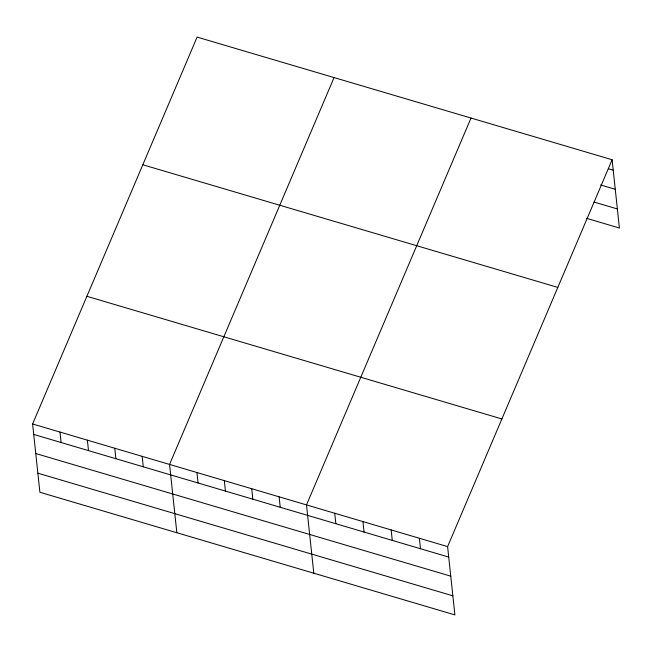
<?xml version="1.0" encoding="UTF-8"?>
<svg xmlns="http://www.w3.org/2000/svg" width="652" height="652" viewBox="0 0 652 652"><rect width="100%" height="100%" fill="white"/><g stroke="black" fill="none" stroke-linecap="round" stroke-linejoin="round"><path stroke-width="0.98" d="M612.106 159.74L447.598 546.612L454.892 614.901L39.894 492.26L32.6 423.971L197.108 37.099L612.106 159.74L619.4 228.029L586.311 218.249M334.052 77.572L169.553 464.444L176.847 532.733M471.005 118.045L306.497 504.917L313.799 573.206M608.357 168.762L613.222 170.196M600.663 184.972L615.26 189.284M594.005 202.047L617.362 208.942M142.821 164.769L557.819 287.41M86.887 296.301L501.885 418.951M32.6 423.971L447.598 546.612M33.717 434.428L448.715 557.069M35.754 453.515L450.752 576.156M37.857 473.173L452.855 595.822M419.375 538.275L420.499 548.731M391.159 529.937L392.276 540.394M362.936 521.6L364.052 532.056M334.72 513.254L335.837 523.711M279.105 496.824L280.23 507.28M251.721 488.731L252.837 499.187M224.329 480.63L225.445 491.086M196.937 472.537L198.053 482.993M142.16 456.351L143.277 466.808M114.768 448.258L115.885 458.715M87.376 440.157L88.501 450.613M59.992 432.064L61.109 442.521"/></g></svg>
